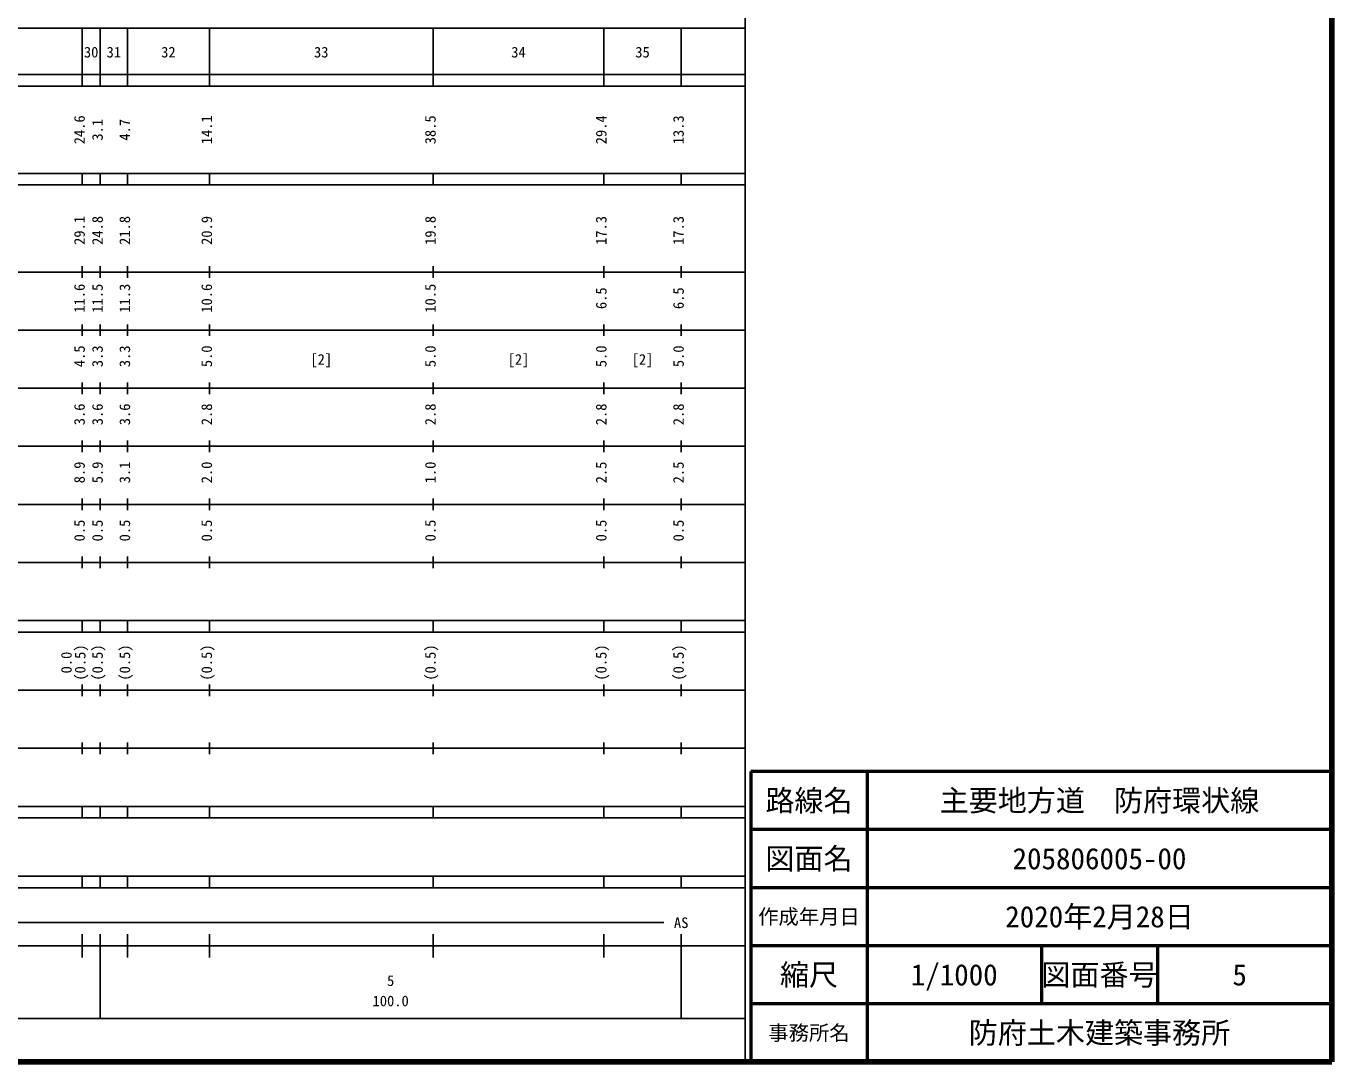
# Model space of a CAD drawing. Units: millimetres on the paper, enlarged 1000 times. Extents: x 40000 to 680000, y 20000 to 380000.
# Drawn here: x 455255 to 680000, y 20000 to 198357 of the extents above; entities that cross this region are included whole.
import ezdxf
from ezdxf.enums import TextEntityAlignment as Align

# ---------------------------------------------------------------- set-up
doc = ezdxf.new("R2010")
doc.units = ezdxf.units.MM
doc.header["$LTSCALE"] = 1000
for name, color, linetype, lineweight in [('M-TTL', 2, 'Continuous', 140), ('M-TTL-BAND', 7, 'Continuous', 25), ('M-TTL-FRAM', 2, 'Continuous', 50), ('M-TTL-LINE', 7, 'Continuous', 50)]:
    doc.layers.add(name, color=color, linetype=linetype, lineweight=lineweight)
doc.layers.add('M-TTL-TXT', color=7, linetype='Continuous')
doc.styles.add('ＭＳ ゴシック', font='')
doc.styles.get('ＭＳ ゴシック').set_extended_font_data('MS Gothic')

msp = doc.modelspace()

# ---------------------------------------------------------------- linework, layer by layer
at = {"layer": 'M-TTL'}
for p, q in [((680000, 20000), (680000, 380000)), ((40000, 20000), (680000, 20000))]:
    msp.add_line(p, q, dxfattribs=at)
at = {"layer": 'M-TTL-BAND'}
for p, q in [((579000, 20000), (579000, 370000)), ((68000, 198000), (579000, 198000)), ((464900, 188000), (464900, 198000)), ((468000, 188000), (468000, 198000)), ((472700, 188000), (472700, 198000)), ((486800, 188000), (486800, 198000)), ((525300, 188000), (525300, 198000)), ((554700, 188000), (554700, 198000)), ((568000, 188000), (568000, 198000)), ((40000, 190000), (579000, 190000)), ((40000, 188000), (579000, 188000)), ((40000, 173000), (579000, 173000)), ((40000, 171000), (579000, 171000)), ((464900, 171000), (464900, 173000)), ((468000, 171000), (468000, 173000)), ((472700, 171000), (472700, 173000)), ((486800, 171000), (486800, 173000)), ((525300, 171000), (525300, 173000)), ((554700, 171000), (554700, 173000)), ((568000, 171000), (568000, 173000)), ((40000, 156000), (579000, 156000)), ((464900, 155000), (464900, 157000)), ((468000, 155000), (468000, 157000)), ((472700, 155000), (472700, 157000)), ((486800, 155000), (486800, 157000)), ((525300, 155000), (525300, 157000)), ((554700, 155000), (554700, 157000)), ((568000, 155000), (568000, 157000)), ((464900, 145000), (464900, 147000)), ((468000, 145000), (468000, 147000)), ((472700, 145000), (472700, 147000)), ((486800, 145000), (486800, 147000)), ((525300, 145000), (525300, 147000)), ((554700, 145000), (554700, 147000)), ((568000, 145000), (568000, 147000)), ((46000, 146000), (579000, 146000)), ((52000, 136000), (579000, 136000)), ((464900, 135000), (464900, 137000)), ((468000, 135000), (468000, 137000)), ((472700, 135000), (472700, 137000)), ((486800, 135000), (486800, 137000)), ((525300, 135000), (525300, 137000)), ((554700, 135000), (554700, 137000)), ((568000, 135000), (568000, 137000)), ((46000, 126000), (579000, 126000)), ((464900, 125000), (464900, 127000)), ((468000, 125000), (468000, 127000)), ((472700, 125000), (472700, 127000)), ((486800, 125000), (486800, 127000)), ((525300, 125000), (525300, 127000)), ((554700, 125000), (554700, 127000)), ((568000, 125000), (568000, 127000)), ((464900, 115000), (464900, 117000)), ((468000, 115000), (468000, 117000)), ((472700, 115000), (472700, 117000)), ((486800, 115000), (486800, 117000)), ((525300, 115000), (525300, 117000)), ((554700, 115000), (554700, 117000)), ((568000, 115000), (568000, 117000)), ((52000, 116000), (579000, 116000)), ((46000, 106000), (579000, 106000)), ((464900, 105000), (464900, 107000)), ((468000, 105000), (468000, 107000)), ((472700, 105000), (472700, 107000)), ((486800, 105000), (486800, 107000)), ((525300, 105000), (525300, 107000)), ((554700, 105000), (554700, 107000)), ((568000, 105000), (568000, 107000)), ((40000, 96000), (579000, 96000)), ((464900, 94000), (464900, 96000)), ((468000, 94000), (468000, 96000)), ((472700, 94000), (472700, 96000)), ((486800, 94000), (486800, 96000)), ((525300, 94000), (525300, 96000)), ((554700, 94000), (554700, 96000)), ((568000, 94000), (568000, 96000)), ((40000, 94000), (579000, 94000)), ((49000, 84000), (579000, 84000)), ((464900, 83000), (464900, 85000)), ((468000, 83000), (468000, 85000)), ((472700, 83000), (472700, 85000)), ((486800, 83000), (486800, 85000)), ((525300, 83000), (525300, 85000)), ((554700, 83000), (554700, 85000)), ((568000, 83000), (568000, 85000)), ((464900, 73000), (464900, 75000)), ((468000, 73000), (468000, 75000)), ((472700, 73000), (472700, 75000)), ((486800, 73000), (486800, 75000)), ((525300, 73000), (525300, 75000)), ((554700, 73000), (554700, 75000)), ((568000, 73000), (568000, 75000)), ((40000, 74000), (579000, 74000)), ((40000, 64000), (579000, 64000)), ((464900, 62000), (464900, 64000)), ((468000, 62000), (468000, 64000)), ((472700, 62000), (472700, 64000)), ((486800, 62000), (486800, 64000)), ((525300, 62000), (525300, 64000)), ((554700, 62000), (554700, 64000)), ((568000, 62000), (568000, 64000)), ((40000, 62000), (579000, 62000)), ((40000, 52000), (579000, 52000)), ((464900, 50000), (464900, 52000)), ((468000, 50000), (468000, 52000)), ((472700, 50000), (472700, 52000)), ((486800, 50000), (486800, 52000)), ((525300, 50000), (525300, 52000)), ((554700, 50000), (554700, 52000)), ((568000, 50000), (568000, 52000)), ((40000, 50000), (579000, 50000)), ((71000, 44000), (565000, 44000)), ((464900, 38000), (464900, 42000)), ((468000, 27500), (468000, 42000)), ((472700, 38000), (472700, 42000)), ((486800, 38000), (486800, 42000)), ((525300, 38000), (525300, 42000)), ((554700, 38000), (554700, 42000)), ((568000, 27500), (568000, 42000)), ((40000, 40000), (579000, 40000)), ((68000, 27500), (579000, 27500))]:
    msp.add_line(p, q, dxfattribs=at)
at = {"layer": 'M-TTL-FRAM'}
for p, q in [((680000, 70000), (580000, 70000)), ((580000, 70000), (580000, 20000))]:
    msp.add_line(p, q, dxfattribs=at)
at = {"layer": 'M-TTL-LINE'}
for p, q in [((600000, 70000), (600000, 20000)), ((680000, 60000), (580000, 60000)), ((680000, 50000), (580000, 50000)), ((680000, 40000), (580000, 40000)), ((630000, 40000), (630000, 30000)), ((650000, 40000), (650000, 30000)), ((680000, 30000), (580000, 30000))]:
    msp.add_line(p, q, dxfattribs=at)

# ---------------------------------------------------------------- texts
at = {"layer": 'M-TTL-BAND', "style": 'ＭＳ ゴシック'}
for s, p in [('30', (466450, 192405)), ('31', (470350, 192405)), ('32', (479750, 192405)), ('33', (506050, 192405)), ('34', (540000, 192405)), ('35', (561350, 192405)), ('[2]', (506050, 139500)), ('[2]', (540000, 139500)), ('[2]', (561350, 139500)), ('AS', (568000, 42500)), ('5', (518000, 32523)), ('100.0', (518000, 29033))]:
    msp.add_text(s, height=1833, dxfattribs=at).set_placement(p, align=Align.BOTTOM_CENTER)
for s, p in [('24.6', (465900, 180500)), ('3.1', (469000, 180500)), ('4.7', (473700, 180500)), ('14.1', (487800, 180500)), ('38.5', (526300, 180500)), ('29.4', (555700, 180500)), ('13.3', (569000, 180500)), ('29.1', (465900, 163174)), ('24.8', (469000, 163174)), ('21.8', (473700, 163174)), ('20.9', (487800, 163174)), ('19.8', (526300, 163174)), ('17.3', (555700, 163174)), ('17.3', (569000, 163174)), ('11.6', (465900, 151500)), ('11.5', (469000, 151500)), ('11.3', (473700, 151500)), ('10.6', (487800, 151500)), ('10.5', (526300, 151500)), ('6.5', (555700, 151500)), ('6.5', (569000, 151500)), ('4.5', (465900, 141500)), ('3.3', (469000, 141500)), ('3.3', (473700, 141500)), ('5.0', (487800, 141500)), ('5.0', (526300, 141500)), ('5.0', (555700, 141500)), ('5.0', (569000, 141500)), ('3.6', (465900, 131500)), ('3.6', (469000, 131500)), ('3.6', (473700, 131500)), ('2.8', (487800, 131500)), ('2.8', (526300, 131500)), ('2.8', (555700, 131500)), ('2.8', (569000, 131500)), ('8.9', (465900, 121500)), ('5.9', (469000, 121500)), ('3.1', (473700, 121500)), ('2.0', (487800, 121500)), ('1.0', (526300, 121500)), ('2.5', (555700, 121500)), ('2.5', (569000, 121500)), ('0.5', (465900, 111500)), ('0.5', (469000, 111500)), ('0.5', (473700, 111500)), ('0.5', (487800, 111500)), ('0.5', (526300, 111500)), ('0.5', (555700, 111500)), ('0.5', (569000, 111500)), ('0.0', (463650, 88764)), ('(0.5)', (466020, 88764)), ('(0.5)', (469000, 88764)), ('(0.5)', (473700, 88764)), ('(0.5)', (487800, 88764)), ('(0.5)', (526300, 88764)), ('(0.5)', (555700, 88764)), ('(0.5)', (569000, 88764))]:
    msp.add_text(s, height=1833, rotation=90, dxfattribs=at).set_placement(p, align=Align.BOTTOM_CENTER)
at = {"layer": 'M-TTL-TXT', "style": 'ＭＳ ゴシック'}
for s, height, p in [('路線名', 3666, (590000, 65000)), ('路線名', 3666, (590000, 65000)), ('主要地方道\u3000防府環状線', 3666, (640000, 65000)), ('図面名', 3666, (590000, 55000)), ('図面名', 3666, (590000, 55000)), ('205806005-00', 3666, (640000, 55000)), ('2020年2月28日', 3666, (640000, 45000)), ('作成年月日', 2566, (590000, 45000)), ('作成年月日', 2566, (590000, 45000)), ('縮尺', 3666, (590000, 35000)), ('縮尺', 3666, (590000, 35000)), ('1/1000', 3666, (615000, 35000)), ('図面番号', 3666, (640000, 35000)), ('図面番号', 3666, (640000, 35000)), ('5', 3666, (664125, 35000)), ('防府土木建築事務所', 3666, (640000, 25000)), ('事務所名', 2566, (590000, 25000)), ('事務所名', 2566, (590000, 25000))]:
    msp.add_text(s, height=height, dxfattribs=at).set_placement(p, align=Align.MIDDLE_CENTER)

doc.saveas('drawing.dxf')
